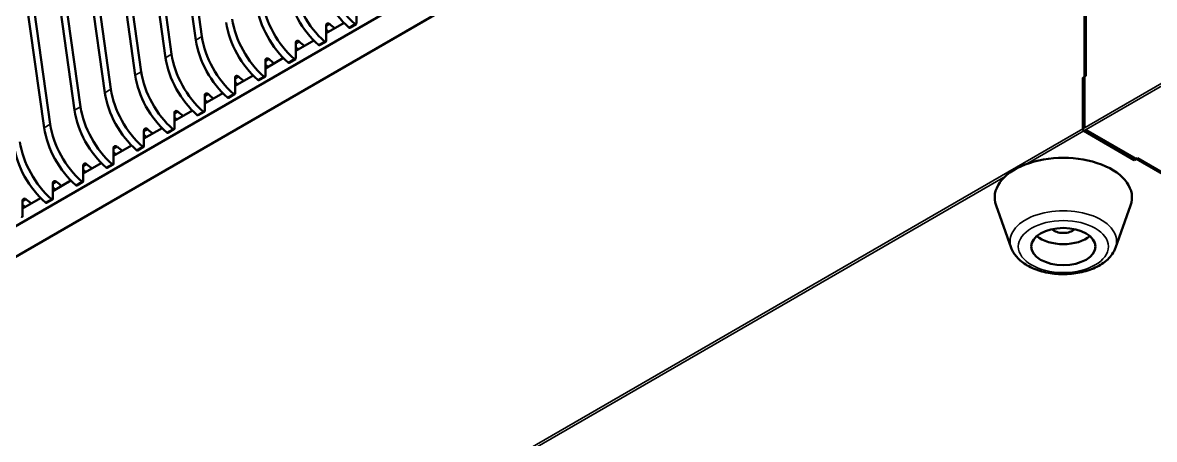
# Model space of a CAD drawing. Header units: millimetres. Extents: x 100 to 5488, y 100 to 4218.
# Drawn here: x 3429.7 to 3561.5, y 1116.6 to 1165.1 of the extents above; entities that cross this region are included whole.
import ezdxf

# ---------------------------------------------------------------- set-up
doc = ezdxf.new("R2010")
doc.units = ezdxf.units.MM
doc.header["$LTSCALE"] = 20
doc.layers.add('Visible (ANSI)', color=7, linetype='Continuous', lineweight=50)
doc.layers.add('Visible Narrow (ANSI)', color=7, linetype='Continuous', lineweight=35)

msp = doc.modelspace()

# ---------------------------------------------------------------- linework, layer by layer
at = {"layer": 'Visible (ANSI)'}
for p, q in [((3553.183, 1209.622), (3330.185, 1080.874)), ((3553.399, 1152.851), (3553.399, 1209.679)), ((3553.543, 1158.897), (3553.543, 1204.201)), ((3445.17, 1196.365), (3449.845, 1163.054)), ((3450.552, 1163.462), (3445.877, 1196.774)), ((3319.034, 1078.001), (3522.364, 1195.394)), ((3441.635, 1194.324), (3446.309, 1161.013)), ((3447.016, 1161.421), (3442.342, 1194.732)), ((3438.099, 1192.283), (3442.774, 1158.971)), ((3443.481, 1159.38), (3438.806, 1192.691)), ((3434.564, 1190.242), (3439.238, 1156.93)), ((3439.945, 1157.338), (3435.271, 1190.65)), ((3436.41, 1155.297), (3431.735, 1188.609)), ((3431.028, 1188.2), (3435.703, 1154.889)), ((3427.493, 1186.159), (3432.167, 1152.848)), ((3432.874, 1153.256), (3428.2, 1186.567)), ((3468.546, 1166.804), (3468.546, 1165.009)), ((3467.109, 1165.064), (3465.01, 1163.852)), ((3465.01, 1164.762), (3465.01, 1162.967)), ((3467.797, 1164.509), (3468.505, 1164.917)), ((3463.573, 1163.022), (3461.475, 1161.811)), ((3461.475, 1162.721), (3461.475, 1160.926)), ((3464.262, 1162.468), (3464.969, 1162.876)), ((3460.038, 1160.981), (3457.939, 1159.769)), ((3457.939, 1160.68), (3457.939, 1158.885)), ((3460.726, 1160.426), (3461.433, 1160.835)), ((3456.502, 1158.94), (3454.404, 1157.728)), ((3454.404, 1158.639), (3454.404, 1156.844)), ((3457.191, 1158.385), (3457.898, 1158.793)), ((3553.183, 1158.682), (3553.543, 1158.897)), ((3553.183, 1158.682), (3553.183, 1152.726)), ((3452.967, 1156.899), (3450.868, 1155.687)), ((3450.868, 1156.597), (3450.868, 1154.802)), ((3453.655, 1156.344), (3454.362, 1156.752)), ((3449.431, 1154.857), (3447.333, 1153.646)), ((3447.333, 1154.556), (3447.333, 1152.761)), ((3450.12, 1154.303), (3450.827, 1154.711)), ((3445.896, 1152.816), (3443.797, 1151.605)), ((3446.584, 1152.261), (3447.291, 1152.67)), ((3621.847, 1113.169), (3553.54, 1152.606)), ((3443.797, 1152.515), (3443.797, 1150.72)), ((3553.324, 1152.481), (3559.19, 1149.095)), ((3442.36, 1150.775), (3440.262, 1149.563)), ((3440.262, 1150.474), (3440.262, 1148.679)), ((3443.049, 1150.22), (3443.756, 1150.628)), ((3438.825, 1148.734), (3436.726, 1147.522)), ((3559.19, 1149.095), (3559.556, 1149.299)), ((3616.114, 1116.645), (3559.556, 1149.299)), ((3436.726, 1148.432), (3436.726, 1146.638)), ((3439.513, 1148.179), (3440.22, 1148.587)), ((3435.289, 1146.692), (3433.191, 1145.481)), ((3433.191, 1146.391), (3433.191, 1144.596)), ((3435.978, 1146.138), (3436.685, 1146.546)), ((3431.754, 1144.651), (3429.655, 1143.44)), ((3429.655, 1144.35), (3429.655, 1142.555)), ((3432.442, 1144.096), (3433.149, 1144.505)), ((3544.845, 1138.879), (3543.089, 1143.793)), ((3557.003, 1138.879), (3558.759, 1143.793))]:
    msp.add_line(p, q, dxfattribs=at)
for centre, major_axis, ratio, start_param, end_param in [((3468.862, 1169.397), (3.5, -6.062), 0.5773503, 4.1015237, 5.2532646), ((3469.569, 1169.805), (-3.5, 6.062), 0.5773503, 0.9599311, 2.1116719), ((3465.326, 1167.356), (3.5, -6.062), 0.5773503, 4.1015237, 5.2532646), ((3466.033, 1167.764), (-3.5, 6.062), 0.5773503, 0.9599311, 2.1116719), ((3461.79, 1165.315), (3.5, -6.062), 0.5773503, 4.1015237, 5.2532646), ((3462.498, 1165.723), (-3.5, 6.062), 0.5773503, 0.9599311, 2.1116719), ((3458.255, 1163.273), (3.5, -6.062), 0.5773503, 4.1015237, 5.2532646), ((3458.962, 1163.682), (-3.5, 6.062), 0.5773503, 0.9599311, 2.1116719), ((3465.364, 1164.558), (-0.25, 0.433), 0.5773503, 5.2849155, 7.0685835), ((3491.881, 1290.906), (-88.5, 153.286), 0.5773503, 2.1433228, 2.1480738), ((3467.697, 1164.682), (0.1, -0.173), 0.5773503, 5.2532646, 6.2831853), ((3468.405, 1165.09), (0.1, -0.173), 0.5773503, 5.2532646, 7.0685835), ((3455.426, 1161.64), (-3.5, 6.062), 0.5773503, 0.9599311, 2.1116719), ((3491.173, 1290.498), (88.5, -153.286), 0.5773503, 5.2871944, 5.2896665), ((3454.719, 1161.232), (3.5, -6.062), 0.5773503, 4.1015237, 5.2532646), ((3461.828, 1162.517), (-0.25, 0.433), 0.5773503, 5.2849155, 7.0685835), ((3487.638, 1288.456), (88.5, -153.286), 0.5773503, 5.2871944, 5.2896665), ((3488.345, 1288.865), (-88.5, 153.286), 0.5773503, 2.1433228, 2.1480738), ((3464.162, 1162.641), (0.1, -0.173), 0.5773503, 5.2532646, 6.2831853), ((3464.869, 1163.049), (0.1, -0.173), 0.5773503, 5.2532646, 7.0685835), ((3451.184, 1159.191), (3.5, -6.062), 0.5773503, 4.1015237, 5.2532646), ((3451.891, 1159.599), (-3.5, 6.062), 0.5773503, 0.9599311, 2.1116719), ((3458.293, 1160.476), (-0.25, 0.433), 0.5773503, 5.2849155, 7.0685835), ((3484.809, 1286.823), (-88.5, 153.286), 0.5773503, 2.1433228, 2.1480738), ((3461.333, 1161.008), (0.1, -0.173), 0.5773503, 5.2532646, 7.0685835), ((3448.355, 1157.558), (-3.5, 6.062), 0.5773503, 0.9599311, 2.1116719), ((3484.102, 1286.415), (88.5, -153.286), 0.5773503, 5.2871944, 5.2896665), ((3460.626, 1160.6), (0.1, -0.173), 0.5773503, 5.2532646, 6.2831853), ((3447.648, 1157.15), (3.5, -6.062), 0.5773503, 4.1015237, 5.2532646), ((3454.757, 1158.435), (-0.25, 0.433), 0.5773503, 5.2849155, 7.0685835), ((3480.567, 1284.374), (88.5, -153.286), 0.5773503, 5.2871944, 5.2896665), ((3481.274, 1284.782), (-88.5, 153.286), 0.5773503, 2.1433228, 2.1480738), ((3457.091, 1158.558), (0.1, -0.173), 0.5773503, 5.2532646, 6.2831853), ((3457.798, 1158.967), (0.1, -0.173), 0.5773503, 5.2532646, 7.0685835), ((3444.113, 1155.108), (3.5, -6.062), 0.5773503, 4.1015237, 5.2532646), ((3444.82, 1155.517), (-3.5, 6.062), 0.5773503, 0.9599311, 2.1116719), ((3451.222, 1156.393), (-0.25, 0.433), 0.5773503, 5.2849155, 7.0685835), ((3477.738, 1282.741), (-88.5, 153.286), 0.5773503, 2.1433228, 2.1480738), ((3454.262, 1156.925), (0.1, -0.173), 0.5773503, 5.2532646, 7.0685835), ((3441.284, 1153.475), (-3.5, 6.062), 0.5773503, 0.9599311, 2.1116719), ((3477.031, 1282.333), (88.5, -153.286), 0.5773503, 5.2871944, 5.2896665), ((3453.555, 1156.517), (0.1, -0.173), 0.5773503, 5.2532646, 6.2831853), ((3440.577, 1153.067), (3.5, -6.062), 0.5773503, 4.1015237, 5.2532646), ((3447.686, 1154.352), (-0.25, 0.433), 0.5773503, 5.2849155, 7.0685835), ((3473.496, 1280.291), (88.5, -153.286), 0.5773503, 5.2871944, 5.2896665), ((3474.203, 1280.7), (-88.5, 153.286), 0.5773503, 2.1433228, 2.1480738), ((3450.02, 1154.476), (0.1, -0.173), 0.5773503, 5.2532646, 6.2831853), ((3450.727, 1154.884), (0.1, -0.173), 0.5773503, 5.2532646, 7.0685835), ((3437.042, 1151.026), (3.5, -6.062), 0.5773503, 4.1015237, 5.2532646), ((3437.749, 1151.434), (-3.5, 6.062), 0.5773503, 0.9599311, 2.1116719), ((3444.151, 1152.311), (-0.25, 0.433), 0.5773503, 5.2849155, 7.0685835), ((3470.667, 1278.658), (-88.5, 153.286), 0.5773503, 2.1433228, 2.1480738), ((3447.191, 1152.843), (0.1, -0.173), 0.5773503, 5.2532646, 7.0685835), ((3553.324, 1152.644), (0.1, -0.173), 0.5775261, 3.9271431, 5.4976349), ((3469.96, 1278.25), (88.5, -153.286), 0.5773503, 5.2871944, 5.2896665), ((3446.484, 1152.435), (0.1, -0.173), 0.5773503, 5.2532646, 6.2831853), ((3433.506, 1148.985), (3.5, -6.062), 0.5773503, 4.1015237, 5.2532646), ((3434.213, 1149.393), (-3.5, 6.062), 0.5773503, 0.9599311, 2.1116719), ((3440.615, 1150.27), (-0.25, 0.433), 0.5773503, 5.2849155, 7.0685835), ((3466.425, 1276.209), (88.5, -153.286), 0.5773503, 5.2871944, 5.2896665), ((3467.132, 1276.617), (-88.5, 153.286), 0.5773503, 2.1433228, 2.1480738), ((3442.949, 1150.393), (0.1, -0.173), 0.5773503, 5.2532646, 6.2831853), ((3443.656, 1150.802), (0.1, -0.173), 0.5773503, 5.2532646, 7.0685835), ((3437.08, 1148.228), (-0.25, 0.433), 0.5773503, 5.2849155, 7.0685835), ((3440.12, 1148.76), (0.1, -0.173), 0.5773503, 5.2532646, 7.0685835), ((3550.924, 1144.726), (8, 0), 0.5773503, 6.0797546, 9.6282087), ((3462.889, 1274.168), (88.5, -153.286), 0.5773503, 5.2871944, 5.2896665), ((3463.596, 1274.576), (-88.5, 153.286), 0.5773503, 2.1433228, 2.1480738), ((3439.413, 1148.352), (0.1, -0.173), 0.5773503, 5.2532646, 6.2831853), ((3433.544, 1146.187), (-0.25, 0.433), 0.5773503, 5.2849155, 7.0685835), ((3460.061, 1272.535), (-88.5, 153.286), 0.5773503, 2.1433228, 2.1480738), ((3435.878, 1146.311), (0.1, -0.173), 0.5773503, 5.2532646, 6.2831853), ((3436.585, 1146.719), (0.1, -0.173), 0.5773503, 5.2532646, 7.0685835), ((3459.354, 1272.126), (88.5, -153.286), 0.5773503, 5.2871944, 5.2896665), ((3430.009, 1144.146), (-0.25, 0.433), 0.5773503, 5.2849155, 7.0685835), ((3455.818, 1270.085), (88.5, -153.286), 0.5773503, 5.2871944, 5.2896665), ((3456.525, 1270.493), (-88.5, 153.286), 0.5773503, 2.1433228, 2.1480738), ((3432.342, 1144.27), (0.1, -0.173), 0.5773503, 5.2532646, 6.2831853), ((3433.049, 1144.678), (0.1, -0.173), 0.5773503, 5.2532646, 7.0685835), ((3429.514, 1142.637), (0.1, -0.173), 0.5773503, 5.2532646, 7.0685835), ((3550.924, 1141.46), (1.5, 0), 0.5773503, 3.6492552, 5.7755228), ((3550.924, 1141.46), (-3.75, 0), 0.5773503, 0.6012642, 2.5403284)]:
    msp.add_ellipse(centre, major_axis=major_axis, ratio=ratio, start_param=start_param, end_param=end_param, dxfattribs=at)
msp.add_ellipse((3550.924, 1139.011), major_axis=(-3.75, 0), ratio=0.5773503, dxfattribs=at)
msp.add_open_spline([(3544.845, 1138.879), (3544.986, 1138.483), (3545.211, 1138.12), (3545.828, 1137.417), (3546.243, 1137.092), (3547.227, 1136.524), (3547.808, 1136.291), (3549.049, 1135.954), (3549.708, 1135.85), (3551.039, 1135.778), (3551.71, 1135.807), (3553.008, 1135.997), (3553.636, 1136.158), (3554.794, 1136.608), (3555.325, 1136.898), (3556.215, 1137.6), (3556.581, 1138.011), (3556.897, 1138.612), (3556.955, 1138.744), (3557.003, 1138.879)], degree=3, knots=[2.5596252, 2.5596252, 2.5596252, 2.5596252, 2.8252743, 2.8252743, 3.1411104, 3.1411104, 3.4872666, 3.4872666, 3.8329095, 3.8329095, 4.1753063, 4.1753063, 4.5187241, 4.5187241, 4.8660653, 4.8660653, 5.2036341, 5.2036341, 5.2943564, 5.2943564, 5.2943564, 5.2943564], dxfattribs=at)
at = {"layer": 'Visible Narrow (ANSI)'}
for p, q in [((3553.183, 1209.554), (3330.388, 1080.924)), ((3465.01, 1164.667), (3465.439, 1164.914)), ((3468.37, 1164.952), (3467.663, 1164.543)), ((3449.845, 1163.054), (3450.552, 1163.462)), ((3461.475, 1162.626), (3461.903, 1162.873)), ((3464.835, 1162.91), (3464.128, 1162.502)), ((3446.309, 1161.013), (3447.016, 1161.421)), ((3457.939, 1160.584), (3458.368, 1160.832)), ((3461.299, 1160.869), (3460.592, 1160.461)), ((3442.774, 1158.971), (3443.481, 1159.38)), ((3454.404, 1158.543), (3454.832, 1158.79)), ((3457.764, 1158.828), (3457.057, 1158.42)), ((3562.392, 1158.043), (3553.183, 1152.726)), ((3439.238, 1156.93), (3439.945, 1157.338)), ((3450.868, 1156.502), (3451.297, 1156.749)), ((3454.228, 1156.787), (3453.521, 1156.378)), ((3553.324, 1152.481), (3562.46, 1157.755)), ((3435.703, 1154.889), (3436.41, 1155.297)), ((3447.333, 1154.461), (3447.761, 1154.708)), ((3450.693, 1154.745), (3449.986, 1154.337)), ((3326.048, 1021.589), (3553.183, 1152.726)), ((3432.167, 1152.848), (3432.874, 1153.256)), ((3443.797, 1152.419), (3444.225, 1152.667)), ((3447.157, 1152.704), (3446.45, 1152.296)), ((3553.324, 1152.481), (3546.665, 1148.637)), ((3440.262, 1150.378), (3440.69, 1150.625)), ((3443.622, 1150.663), (3442.914, 1150.255)), ((3436.726, 1148.337), (3437.154, 1148.584)), ((3440.086, 1148.622), (3439.379, 1148.213)), ((3544.152, 1147.185), (3211.497, 955.127)), ((3433.191, 1146.296), (3433.619, 1146.543)), ((3436.551, 1146.58), (3435.843, 1146.172)), ((3429.655, 1144.254), (3430.083, 1144.502)), ((3433.015, 1144.539), (3432.308, 1144.131))]:
    msp.add_line(p, q, dxfattribs=at)
msp.add_ellipse((3550.924, 1139.603), major_axis=(-6.207, 0), ratio=0.5773503, start_param=2.9381619, end_param=6.486616, dxfattribs=at)
msp.add_ellipse((3550.924, 1139.011), major_axis=(5.246, 0), ratio=0.5773503, dxfattribs=at)

doc.saveas('drawing.dxf')
